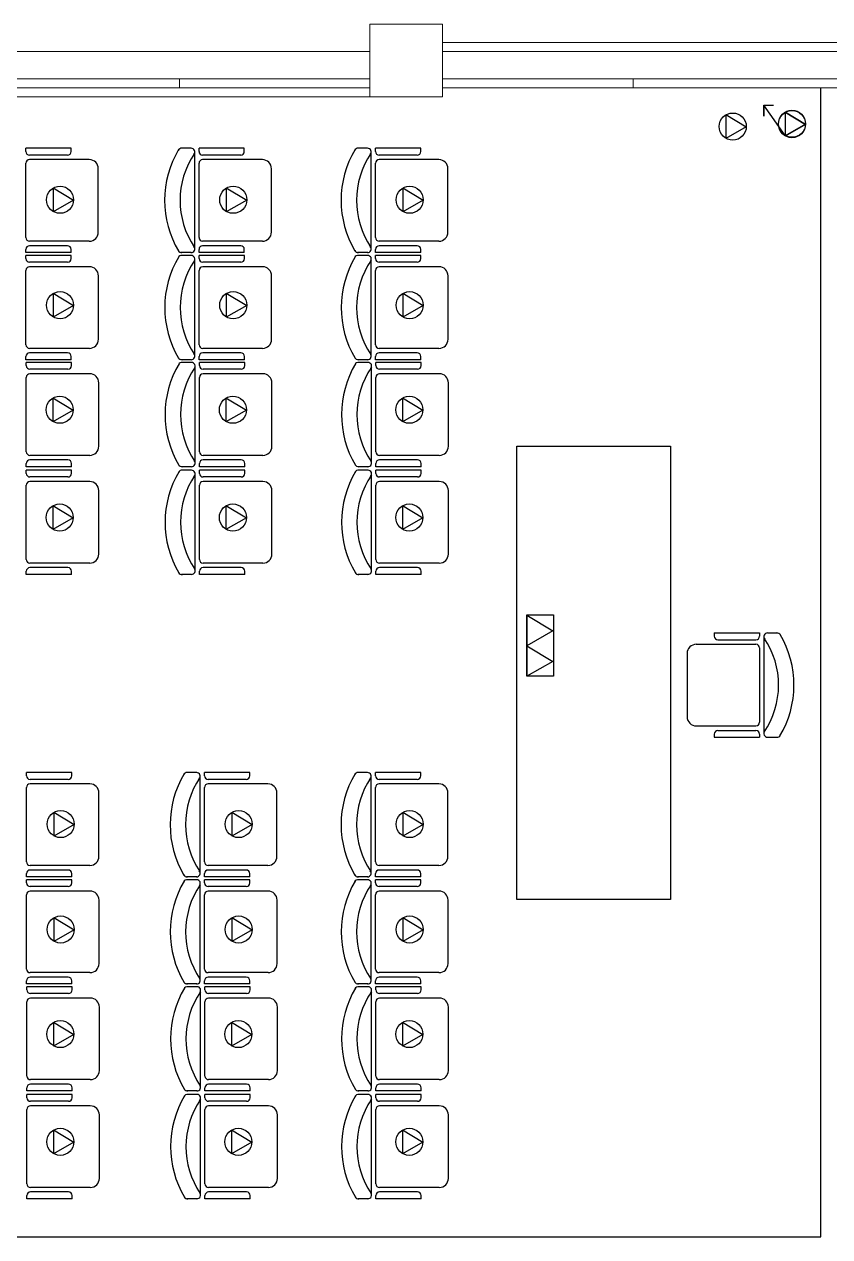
# Model space of a CAD drawing. Header units: millimetres. Extents: x 379 to 563, y 812 to 870.
# Drawn here: x 437.9 to 442.35, y 848.64 to 855.33 of the extents above; entities that cross this region are included whole.
import ezdxf

# ---------------------------------------------------------------- set-up
doc = ezdxf.new("R2010")
doc.units = ezdxf.units.MM
doc.layers.add('mobiliario', color=140, linetype='Continuous')
doc.layers.add('pontos', color=72, linetype='Continuous')

# ---------------------------------------------------------------- blocks, each defined once
blk = doc.blocks.new('A$C00A527F4')
for p, q in [((0.1378, 0.575), (0.0809, 0.575)), ((0.1572, 0.0172), (0.1572, 0.5588)), ((0.4311, 0.575), (0.1811, 0.575)), ((0.1811, 0.5575), (0.1811, 0.575)), ((0.4111, 0.5375), (0.2011, 0.5375)), ((0.4311, 0.5575), (0.4311, 0.575)), ((0.1811, 0.0825), (0.1811, 0.4925)), ((0.5311, 0.5125), (0.2011, 0.5125)), ((0.5811, 0.1125), (0.5811, 0.4625)), ((0.1811, 0), (0.1811, 0.0175)), ((0.5311, 0.0625), (0.2011, 0.0625)), ((0.4111, 0.0375), (0.2011, 0.0375)), ((0.4311, 0), (0.4311, 0.0175)), ((0.1381, 0), (0.0815, 0)), ((0.4311, 0), (0.1811, 0))]:
    blk.add_line(p, q)
for centre, radius, start, end in [((0.5394, 0.2875), 0.5479, 149.20718, 210.60825), ((0.0841, 0.5553), 0.02, 79.83926, 158.41948), ((0.5394, 0.2875), 0.463, 145.88951, 213.99142), ((0.1376, 0.555), 0.02, 315.79849, 90.6613), ((0.2011, 0.5575), 0.02, 180, 270), ((0.4111, 0.5575), 0.02, 270, 0), ((0.2011, 0.4925), 0.02, 90, 180), ((0.5311, 0.4625), 0.05, 0, 90), ((0.2011, 0.0825), 0.02, 180, 270), ((0.5311, 0.1125), 0.05, 270, 0), ((0.0843, 0.0198), 0.02, 206.56751, 277.91208), ((0.1374, 0.02), 0.02, 267.97068, 41.63789), ((0.2011, 0.0175), 0.02, 90, 180), ((0.4111, 0.0175), 0.02, 0, 90)]:
    blk.add_arc(centre, radius, start, end)

msp = doc.modelspace()

# ---------------------------------------------------------------- linework, layer by layer
for p, q in [((442.3002, 848.6404), (442.3002, 854.9782)), ((427.5002, 848.6404), (442.3002, 848.6404))]:
    msp.add_line(p, q)
at = {"color": 7, "lineweight": 0}
for points in [[(439.8124, 854.9281), (440.2132, 854.9281), (440.2132, 855.3289), (439.8124, 855.3289), (439.8124, 854.9281), (439.8124, 854.9281)], [(440.2132, 855.2287), (448.5673, 855.2287)], [(439.8124, 855.1786), (431.4583, 855.1786)], [(440.2132, 855.1786), (448.5673, 855.1786)], [(439.8124, 855.0283), (431.4583, 855.0283)], [(438.7603, 854.9782), (438.7603, 855.0283)], [(440.2132, 855.0283), (448.5673, 855.0283)], [(441.2653, 854.9782), (441.2653, 855.0283)], [(439.8124, 854.9782), (431.4583, 854.9782)], [(439.8124, 854.9281), (431.4583, 854.9281)], [(440.2132, 854.9782), (448.5673, 854.9782)]]:
    msp.add_lwpolyline(points, dxfattribs=at)
at = {"layer": 'mobiliario'}
for p, q in [((438.1629, 854.6446), (437.9129, 854.6446)), ((437.9129, 854.6271), (437.9129, 854.6446)), ((438.1429, 854.6071), (437.9329, 854.6071)), ((438.1629, 854.6271), (438.1629, 854.6446)), ((438.8253, 854.6446), (438.7684, 854.6446)), ((438.8447, 854.0868), (438.8447, 854.6284)), ((439.1186, 854.6446), (438.8686, 854.6446)), ((438.8686, 854.6271), (438.8686, 854.6446)), ((439.0986, 854.6071), (438.8886, 854.6071)), ((439.1186, 854.6271), (439.1186, 854.6446)), ((439.7993, 854.6446), (439.7424, 854.6446)), ((439.8187, 854.0868), (439.8187, 854.6284)), ((440.0926, 854.6446), (439.8426, 854.6446)), ((439.8426, 854.6271), (439.8426, 854.6446)), ((440.0726, 854.6071), (439.8626, 854.6071)), ((440.0926, 854.6271), (440.0926, 854.6446)), ((437.9129, 854.1521), (437.9129, 854.5621)), ((438.2629, 854.5821), (437.9329, 854.5821)), ((438.3129, 854.1821), (438.3129, 854.5321)), ((438.8686, 854.1521), (438.8686, 854.5621)), ((439.2186, 854.5821), (438.8886, 854.5821)), ((439.2686, 854.1821), (439.2686, 854.5321)), ((439.8426, 854.1521), (439.8426, 854.5621)), ((440.1926, 854.5821), (439.8626, 854.5821)), ((440.2426, 854.1821), (440.2426, 854.5321)), ((438.2629, 854.1321), (437.9329, 854.1321)), ((439.2186, 854.1321), (438.8886, 854.1321)), ((440.1926, 854.1321), (439.8626, 854.1321)), ((437.9129, 854.0696), (437.9129, 854.0871)), ((438.1629, 854.0696), (437.9129, 854.0696)), ((438.1635, 854.0535), (437.9135, 854.0535)), ((437.9135, 854.036), (437.9135, 854.0535)), ((438.1429, 854.1071), (437.9329, 854.1071)), ((438.1629, 854.0696), (438.1629, 854.0871)), ((438.1635, 854.036), (438.1635, 854.0535)), ((438.8256, 854.0696), (438.769, 854.0696)), ((438.8259, 854.0535), (438.769, 854.0535)), ((438.8686, 854.0696), (438.8686, 854.0871)), ((439.1186, 854.0696), (438.8686, 854.0696)), ((439.1192, 854.0535), (438.8692, 854.0535)), ((438.8692, 854.036), (438.8692, 854.0535)), ((439.0986, 854.1071), (438.8886, 854.1071)), ((439.1186, 854.0696), (439.1186, 854.0871)), ((439.1192, 854.036), (439.1192, 854.0535)), ((439.7996, 854.0696), (439.743, 854.0696)), ((439.7999, 854.0535), (439.743, 854.0535)), ((439.8426, 854.0696), (439.8426, 854.0871)), ((440.0926, 854.0696), (439.8426, 854.0696)), ((440.0932, 854.0535), (439.8432, 854.0535)), ((439.8432, 854.036), (439.8432, 854.0535)), ((440.0726, 854.1071), (439.8626, 854.1071)), ((440.0926, 854.0696), (440.0926, 854.0871)), ((440.0932, 854.036), (440.0932, 854.0535)), ((438.1435, 854.016), (437.9335, 854.016)), ((438.2635, 853.991), (437.9335, 853.991)), ((438.8453, 853.4958), (438.8453, 854.0374)), ((439.0992, 854.016), (438.8892, 854.016)), ((439.2192, 853.991), (438.8892, 853.991)), ((439.8193, 853.4958), (439.8193, 854.0374)), ((440.0732, 854.016), (439.8632, 854.016)), ((440.1932, 853.991), (439.8632, 853.991)), ((437.9135, 853.561), (437.9135, 853.971)), ((438.3135, 853.591), (438.3135, 853.941)), ((438.8692, 853.561), (438.8692, 853.971)), ((439.2692, 853.591), (439.2692, 853.941)), ((439.8432, 853.561), (439.8432, 853.971)), ((440.2432, 853.591), (440.2432, 853.941)), ((438.2635, 853.541), (437.9335, 853.541)), ((439.2192, 853.541), (438.8892, 853.541)), ((440.1932, 853.541), (439.8632, 853.541)), ((437.9135, 853.4785), (437.9135, 853.496)), ((438.1635, 853.4785), (437.9135, 853.4785)), ((438.1653, 853.4633), (437.9153, 853.4633)), ((437.9153, 853.4458), (437.9153, 853.4633)), ((438.1435, 853.516), (437.9335, 853.516)), ((438.1635, 853.4785), (438.1635, 853.496)), ((438.1653, 853.4458), (438.1653, 853.4633)), ((438.8262, 853.4785), (438.7696, 853.4785)), ((438.8277, 853.4633), (438.7708, 853.4633)), ((438.8692, 853.4785), (438.8692, 853.496)), ((439.1192, 853.4785), (438.8692, 853.4785)), ((439.121, 853.4633), (438.871, 853.4633)), ((438.871, 853.4458), (438.871, 853.4633)), ((439.0992, 853.516), (438.8892, 853.516)), ((439.1192, 853.4785), (439.1192, 853.496)), ((439.121, 853.4458), (439.121, 853.4633)), ((439.8002, 853.4785), (439.7436, 853.4785)), ((439.8017, 853.4633), (439.7448, 853.4633)), ((439.8432, 853.4785), (439.8432, 853.496)), ((440.0932, 853.4785), (439.8432, 853.4785)), ((440.095, 853.4633), (439.845, 853.4633)), ((439.845, 853.4458), (439.845, 853.4633)), ((440.0732, 853.516), (439.8632, 853.516)), ((440.0932, 853.4785), (440.0932, 853.496)), ((440.095, 853.4458), (440.095, 853.4633)), ((438.1453, 853.4258), (437.9353, 853.4258)), ((438.2653, 853.4008), (437.9353, 853.4008)), ((438.8471, 852.9055), (438.8471, 853.4471)), ((439.101, 853.4258), (438.891, 853.4258)), ((439.221, 853.4008), (438.891, 853.4008)), ((439.8211, 852.9055), (439.8211, 853.4471)), ((440.075, 853.4258), (439.865, 853.4258)), ((440.195, 853.4008), (439.865, 853.4008)), ((437.9153, 852.9708), (437.9153, 853.3808)), ((438.3153, 853.0008), (438.3153, 853.3508)), ((438.871, 852.9708), (438.871, 853.3808)), ((439.271, 853.0008), (439.271, 853.3508)), ((439.845, 852.9708), (439.845, 853.3808)), ((440.245, 853.0008), (440.245, 853.3508)), ((438.2653, 852.9508), (437.9353, 852.9508)), ((438.1453, 852.9258), (437.9353, 852.9258)), ((439.221, 852.9508), (438.891, 852.9508)), ((439.101, 852.9258), (438.891, 852.9258)), ((440.195, 852.9508), (439.865, 852.9508)), ((440.075, 852.9258), (439.865, 852.9258)), ((437.9153, 852.8883), (437.9153, 852.9058)), ((438.1653, 852.8883), (437.9153, 852.8883)), ((438.1653, 852.8689), (437.9153, 852.8689)), ((437.9153, 852.8514), (437.9153, 852.8689)), ((438.1653, 852.8883), (438.1653, 852.9058)), ((438.1653, 852.8514), (438.1653, 852.8689)), ((438.8277, 852.8689), (438.7708, 852.8689)), ((438.828, 852.8883), (438.7714, 852.8883)), ((438.8471, 852.3111), (438.8471, 852.8527)), ((438.871, 852.8883), (438.871, 852.9058)), ((439.121, 852.8883), (438.871, 852.8883)), ((439.121, 852.8689), (438.871, 852.8689)), ((438.871, 852.8514), (438.871, 852.8689)), ((439.121, 852.8883), (439.121, 852.9058)), ((439.121, 852.8514), (439.121, 852.8689)), ((439.8017, 852.8689), (439.7448, 852.8689)), ((439.802, 852.8883), (439.7454, 852.8883)), ((439.8211, 852.3111), (439.8211, 852.8527)), ((439.845, 852.8883), (439.845, 852.9058)), ((440.095, 852.8883), (439.845, 852.8883)), ((440.095, 852.8689), (439.845, 852.8689)), ((439.845, 852.8514), (439.845, 852.8689)), ((440.095, 852.8883), (440.095, 852.9058)), ((440.095, 852.8514), (440.095, 852.8689)), ((437.9153, 852.3764), (437.9153, 852.7864)), ((438.1453, 852.8314), (437.9353, 852.8314)), ((438.2653, 852.8064), (437.9353, 852.8064)), ((438.871, 852.3764), (438.871, 852.7864)), ((439.101, 852.8314), (438.891, 852.8314)), ((439.221, 852.8064), (438.891, 852.8064)), ((439.845, 852.3764), (439.845, 852.7864)), ((440.075, 852.8314), (439.865, 852.8314)), ((440.195, 852.8064), (439.865, 852.8064)), ((438.3153, 852.4064), (438.3153, 852.7564)), ((439.271, 852.4064), (439.271, 852.7564)), ((440.245, 852.4064), (440.245, 852.7564)), ((438.2653, 852.3564), (437.9353, 852.3564)), ((438.1453, 852.3314), (437.9353, 852.3314)), ((439.221, 852.3564), (438.891, 852.3564)), ((439.101, 852.3314), (438.891, 852.3314)), ((440.195, 852.3564), (439.865, 852.3564)), ((440.075, 852.3314), (439.865, 852.3314)), ((437.9153, 852.2939), (437.9153, 852.3114)), ((438.1653, 852.2939), (437.9153, 852.2939)), ((438.1653, 852.2939), (438.1653, 852.3114)), ((438.828, 852.2939), (438.7714, 852.2939)), ((438.871, 852.2939), (438.871, 852.3114)), ((439.121, 852.2939), (438.871, 852.2939)), ((439.121, 852.2939), (439.121, 852.3114)), ((439.802, 852.2939), (439.7454, 852.2939)), ((439.845, 852.2939), (439.845, 852.3114)), ((440.095, 852.2939), (439.845, 852.2939)), ((440.095, 852.2939), (440.095, 852.3114)), ((438.1661, 851.2008), (437.9161, 851.2008)), ((437.9161, 851.1833), (437.9161, 851.2008)), ((438.1661, 851.1833), (438.1661, 851.2008)), ((438.8557, 851.2008), (438.7988, 851.2008)), ((438.8751, 850.643), (438.8751, 851.1846)), ((439.149, 851.2008), (438.899, 851.2008)), ((438.899, 851.1833), (438.899, 851.2008)), ((439.149, 851.1833), (439.149, 851.2008)), ((439.7993, 851.2008), (439.7424, 851.2008)), ((439.8187, 850.643), (439.8187, 851.1846)), ((440.0926, 851.2008), (439.8426, 851.2008)), ((439.8426, 851.1833), (439.8426, 851.2008)), ((440.0926, 851.1833), (440.0926, 851.2008)), ((437.9161, 850.7083), (437.9161, 851.1183)), ((438.1461, 851.1633), (437.9361, 851.1633)), ((438.2661, 851.1383), (437.9361, 851.1383)), ((438.899, 850.7083), (438.899, 851.1183)), ((439.129, 851.1633), (438.919, 851.1633)), ((439.249, 851.1383), (438.919, 851.1383)), ((439.8426, 850.7083), (439.8426, 851.1183)), ((440.0726, 851.1633), (439.8626, 851.1633)), ((440.1926, 851.1383), (439.8626, 851.1383)), ((438.3161, 850.7383), (438.3161, 851.0883)), ((439.299, 850.7383), (439.299, 851.0883)), ((440.2426, 850.7383), (440.2426, 851.0883)), ((437.9161, 850.6258), (437.9161, 850.6433)), ((438.2661, 850.6883), (437.9361, 850.6883)), ((438.1461, 850.6633), (437.9361, 850.6633)), ((438.1661, 850.6258), (438.1661, 850.6433)), ((438.899, 850.6258), (438.899, 850.6433)), ((439.249, 850.6883), (438.919, 850.6883)), ((439.129, 850.6633), (438.919, 850.6633)), ((439.149, 850.6258), (439.149, 850.6433)), ((439.8426, 850.6258), (439.8426, 850.6433)), ((440.1926, 850.6883), (439.8626, 850.6883)), ((440.0726, 850.6633), (439.8626, 850.6633)), ((440.0926, 850.6258), (440.0926, 850.6433)), ((438.1661, 850.6258), (437.9161, 850.6258)), ((438.1667, 850.6097), (437.9167, 850.6097)), ((437.9167, 850.5922), (437.9167, 850.6097)), ((438.1667, 850.5922), (438.1667, 850.6097)), ((438.8563, 850.6097), (438.7993, 850.6097)), ((438.856, 850.6258), (438.7994, 850.6258)), ((438.8757, 850.0519), (438.8757, 850.5935)), ((439.149, 850.6258), (438.899, 850.6258)), ((439.1495, 850.6097), (438.8995, 850.6097)), ((438.8995, 850.5922), (438.8995, 850.6097)), ((439.1495, 850.5922), (439.1495, 850.6097)), ((439.7996, 850.6258), (439.743, 850.6258)), ((439.7999, 850.6097), (439.743, 850.6097)), ((439.8193, 850.0519), (439.8193, 850.5935)), ((440.0926, 850.6258), (439.8426, 850.6258)), ((440.0932, 850.6097), (439.8432, 850.6097)), ((439.8432, 850.5922), (439.8432, 850.6097)), ((440.0932, 850.5922), (440.0932, 850.6097)), ((437.9167, 850.1172), (437.9167, 850.5272)), ((438.1467, 850.5722), (437.9367, 850.5722)), ((438.2667, 850.5472), (437.9367, 850.5472)), ((438.8995, 850.1172), (438.8995, 850.5272)), ((439.1295, 850.5722), (438.9195, 850.5722)), ((439.2495, 850.5472), (438.9195, 850.5472)), ((439.8432, 850.1172), (439.8432, 850.5272)), ((440.0732, 850.5722), (439.8632, 850.5722)), ((440.1932, 850.5472), (439.8632, 850.5472)), ((438.3167, 850.1472), (438.3167, 850.4972)), ((439.2995, 850.1472), (439.2995, 850.4972)), ((440.2432, 850.1472), (440.2432, 850.4972)), ((437.9167, 850.0347), (437.9167, 850.0522)), ((438.2667, 850.0972), (437.9367, 850.0972)), ((438.1467, 850.0722), (437.9367, 850.0722)), ((438.1667, 850.0347), (438.1667, 850.0522)), ((438.8995, 850.0347), (438.8995, 850.0522)), ((439.2495, 850.0972), (438.9195, 850.0972)), ((439.1295, 850.0722), (438.9195, 850.0722)), ((439.1495, 850.0347), (439.1495, 850.0522)), ((439.8432, 850.0347), (439.8432, 850.0522)), ((440.1932, 850.0972), (439.8632, 850.0972)), ((440.0732, 850.0722), (439.8632, 850.0722)), ((440.0932, 850.0347), (440.0932, 850.0522)), ((438.1667, 850.0347), (437.9167, 850.0347)), ((438.1685, 850.0195), (437.9185, 850.0195)), ((437.9185, 850.002), (437.9185, 850.0195)), ((438.1485, 849.982), (437.9385, 849.982)), ((438.1685, 850.002), (438.1685, 850.0195)), ((438.8566, 850.0347), (438.8, 850.0347)), ((438.8581, 850.0195), (438.8012, 850.0195)), ((438.8775, 849.4617), (438.8775, 850.0033)), ((439.1495, 850.0347), (438.8995, 850.0347)), ((439.1514, 850.0195), (438.9014, 850.0195)), ((438.9014, 850.002), (438.9014, 850.0195)), ((439.1314, 849.982), (438.9214, 849.982)), ((439.1514, 850.002), (439.1514, 850.0195)), ((439.8002, 850.0347), (439.7436, 850.0347)), ((439.8017, 850.0195), (439.7448, 850.0195)), ((439.8211, 849.4617), (439.8211, 850.0033)), ((440.0932, 850.0347), (439.8432, 850.0347)), ((440.095, 850.0195), (439.845, 850.0195)), ((439.845, 850.002), (439.845, 850.0195)), ((440.075, 849.982), (439.865, 849.982)), ((440.095, 850.002), (440.095, 850.0195)), ((437.9185, 849.527), (437.9185, 849.937)), ((438.2685, 849.957), (437.9385, 849.957)), ((438.3185, 849.557), (438.3185, 849.907)), ((438.9014, 849.527), (438.9014, 849.937)), ((439.2514, 849.957), (438.9214, 849.957)), ((439.3014, 849.557), (439.3014, 849.907)), ((439.845, 849.527), (439.845, 849.937)), ((440.195, 849.957), (439.865, 849.957)), ((440.245, 849.557), (440.245, 849.907)), ((438.2685, 849.507), (437.9385, 849.507)), ((439.2514, 849.507), (438.9214, 849.507)), ((440.195, 849.507), (439.865, 849.507)), ((437.9185, 849.4445), (437.9185, 849.462)), ((438.1685, 849.4445), (437.9185, 849.4445)), ((438.1485, 849.482), (437.9385, 849.482)), ((438.1685, 849.4445), (438.1685, 849.462)), ((438.8584, 849.4445), (438.8018, 849.4445)), ((438.9014, 849.4445), (438.9014, 849.462)), ((439.1514, 849.4445), (438.9014, 849.4445)), ((439.1314, 849.482), (438.9214, 849.482)), ((439.1514, 849.4445), (439.1514, 849.462)), ((439.802, 849.4445), (439.7454, 849.4445)), ((439.845, 849.4445), (439.845, 849.462)), ((440.095, 849.4445), (439.845, 849.4445)), ((440.075, 849.482), (439.865, 849.482)), ((440.095, 849.4445), (440.095, 849.462)), ((438.1685, 849.425), (437.9185, 849.425)), ((437.9185, 849.4075), (437.9185, 849.425)), ((438.1485, 849.3875), (437.9385, 849.3875)), ((438.1685, 849.4075), (438.1685, 849.425)), ((438.8581, 849.425), (438.8012, 849.425)), ((438.8775, 848.8673), (438.8775, 849.4089)), ((439.1514, 849.425), (438.9014, 849.425)), ((438.9014, 849.4075), (438.9014, 849.425)), ((439.1314, 849.3875), (438.9214, 849.3875)), ((439.1514, 849.4075), (439.1514, 849.425)), ((439.8017, 849.425), (439.7448, 849.425)), ((439.8211, 848.8673), (439.8211, 849.4089)), ((440.095, 849.425), (439.845, 849.425)), ((439.845, 849.4075), (439.845, 849.425)), ((440.075, 849.3875), (439.865, 849.3875)), ((440.095, 849.4075), (440.095, 849.425)), ((437.9185, 848.9325), (437.9185, 849.3425)), ((438.2685, 849.3625), (437.9385, 849.3625)), ((438.3185, 848.9625), (438.3185, 849.3125)), ((438.9014, 848.9325), (438.9014, 849.3425)), ((439.2514, 849.3625), (438.9214, 849.3625)), ((439.3014, 848.9625), (439.3014, 849.3125)), ((439.845, 848.9325), (439.845, 849.3425)), ((440.195, 849.3625), (439.865, 849.3625)), ((440.245, 848.9625), (440.245, 849.3125)), ((438.2685, 848.9125), (437.9385, 848.9125)), ((439.2514, 848.9125), (438.9214, 848.9125)), ((440.195, 848.9125), (439.865, 848.9125)), ((437.9185, 848.85), (437.9185, 848.8675)), ((438.1685, 848.85), (437.9185, 848.85)), ((438.1485, 848.8875), (437.9385, 848.8875)), ((438.1685, 848.85), (438.1685, 848.8675)), ((438.8584, 848.85), (438.8018, 848.85)), ((438.9014, 848.85), (438.9014, 848.8675)), ((439.1514, 848.85), (438.9014, 848.85)), ((439.1314, 848.8875), (438.9214, 848.8875)), ((439.1514, 848.85), (439.1514, 848.8675)), ((439.802, 848.85), (439.7454, 848.85)), ((439.845, 848.85), (439.845, 848.8675)), ((440.095, 848.85), (439.845, 848.85)), ((440.075, 848.8875), (439.865, 848.8875)), ((440.095, 848.85), (440.095, 848.8675))]:
    msp.add_line(p, q, dxfattribs=at)
msp.add_lwpolyline([(440.6223, 853.0009), (441.4718, 853.0009), (441.4718, 850.5013), (440.6223, 850.5013)], close=True, dxfattribs=at)
for centre, radius, start, end in [((437.9329, 854.6271), 0.02, 180, 270), ((438.1429, 854.6271), 0.02, 270, 0), ((439.2269, 854.3571), 0.5479, 149.20718, 210.60825), ((438.7716, 854.6249), 0.02, 79.83926, 158.41948), ((439.2269, 854.3571), 0.463, 145.88951, 213.99142), ((438.8251, 854.6246), 0.02, 315.79849, 90.6613), ((438.8886, 854.6271), 0.02, 180, 270), ((439.0986, 854.6271), 0.02, 270, 0), ((440.2008, 854.3571), 0.5479, 149.20718, 210.60825), ((439.7456, 854.6249), 0.02, 79.83926, 158.41948), ((440.2008, 854.3571), 0.463, 145.88951, 213.99142), ((439.7991, 854.6246), 0.02, 315.79849, 90.6613), ((439.8626, 854.6271), 0.02, 180, 270), ((440.0726, 854.6271), 0.02, 270, 0), ((437.9329, 854.5621), 0.02, 90, 180), ((438.2629, 854.5321), 0.05, 0, 90), ((438.8886, 854.5621), 0.02, 90, 180), ((439.2186, 854.5321), 0.05, 0, 90), ((439.8626, 854.5621), 0.02, 90, 180), ((440.1926, 854.5321), 0.05, 0, 90), ((437.9329, 854.1521), 0.02, 180, 270), ((438.2629, 854.1821), 0.05, 270, 0), ((438.8886, 854.1521), 0.02, 180, 270), ((439.2186, 854.1821), 0.05, 270, 0), ((439.8626, 854.1521), 0.02, 180, 270), ((440.1926, 854.1821), 0.05, 270, 0), ((437.9329, 854.0871), 0.02, 90, 180), ((438.1429, 854.0871), 0.02, 0, 90), ((438.7722, 854.0339), 0.02, 79.83926, 158.41948), ((438.7718, 854.0894), 0.02, 206.56751, 277.91208), ((438.8249, 854.0896), 0.02, 267.97068, 41.63789), ((438.8257, 854.0335), 0.02, 315.79849, 90.6613), ((438.8886, 854.0871), 0.02, 90, 180), ((439.0986, 854.0871), 0.02, 0, 90), ((439.7462, 854.0339), 0.02, 79.83926, 158.41948), ((439.7458, 854.0894), 0.02, 206.56751, 277.91208), ((439.7989, 854.0896), 0.02, 267.97068, 41.63789), ((439.7996, 854.0335), 0.02, 315.79849, 90.6613), ((439.8626, 854.0871), 0.02, 90, 180), ((440.0726, 854.0871), 0.02, 0, 90), ((437.9335, 854.036), 0.02, 180, 270), ((437.9335, 853.971), 0.02, 90, 180), ((438.1435, 854.036), 0.02, 270, 0), ((438.2635, 853.941), 0.05, 0, 90), ((439.2274, 853.766), 0.5479, 149.20718, 210.60825), ((439.2274, 853.766), 0.463, 145.88951, 213.99142), ((438.8892, 854.036), 0.02, 180, 270), ((438.8892, 853.971), 0.02, 90, 180), ((439.0992, 854.036), 0.02, 270, 0), ((439.2192, 853.941), 0.05, 0, 90), ((440.2014, 853.766), 0.5479, 149.20718, 210.60825), ((440.2014, 853.766), 0.463, 145.88951, 213.99142), ((439.8632, 854.036), 0.02, 180, 270), ((439.8632, 853.971), 0.02, 90, 180), ((440.0732, 854.036), 0.02, 270, 0), ((440.1932, 853.941), 0.05, 0, 90), ((438.2635, 853.591), 0.05, 270, 0), ((439.2192, 853.591), 0.05, 270, 0), ((440.1932, 853.591), 0.05, 270, 0), ((437.9335, 853.561), 0.02, 180, 270), ((438.8892, 853.561), 0.02, 180, 270), ((439.8632, 853.561), 0.02, 180, 270), ((437.9335, 853.496), 0.02, 90, 180), ((438.1435, 853.496), 0.02, 0, 90), ((439.2292, 853.1758), 0.5479, 149.20718, 210.60825), ((438.7724, 853.4984), 0.02, 206.56751, 277.91208), ((438.774, 853.4436), 0.02, 79.83926, 158.41948), ((438.8255, 853.4985), 0.02, 267.97068, 41.63789), ((438.8275, 853.4433), 0.02, 315.79849, 90.6613), ((438.8892, 853.496), 0.02, 90, 180), ((439.0992, 853.496), 0.02, 0, 90), ((440.2032, 853.1758), 0.5479, 149.20718, 210.60825), ((439.7463, 853.4984), 0.02, 206.56751, 277.91208), ((439.748, 853.4436), 0.02, 79.83926, 158.41948), ((439.7995, 853.4985), 0.02, 267.97068, 41.63789), ((439.8015, 853.4433), 0.02, 315.79849, 90.6613), ((439.8632, 853.496), 0.02, 90, 180), ((440.0732, 853.496), 0.02, 0, 90), ((437.9353, 853.4458), 0.02, 180, 270), ((437.9353, 853.3808), 0.02, 90, 180), ((438.1453, 853.4458), 0.02, 270, 0), ((438.2653, 853.3508), 0.05, 0, 90), ((439.2292, 853.1758), 0.463, 145.88951, 213.99142), ((438.891, 853.4458), 0.02, 180, 270), ((438.891, 853.3808), 0.02, 90, 180), ((439.101, 853.4458), 0.02, 270, 0), ((439.221, 853.3508), 0.05, 0, 90), ((440.2032, 853.1758), 0.463, 145.88951, 213.99142), ((439.865, 853.4458), 0.02, 180, 270), ((439.865, 853.3808), 0.02, 90, 180), ((440.075, 853.4458), 0.02, 270, 0), ((440.195, 853.3508), 0.05, 0, 90), ((438.2653, 853.0008), 0.05, 270, 0), ((439.221, 853.0008), 0.05, 270, 0), ((440.195, 853.0008), 0.05, 270, 0), ((437.9353, 852.9708), 0.02, 180, 270), ((437.9353, 852.9058), 0.02, 90, 180), ((438.1453, 852.9058), 0.02, 0, 90), ((438.8273, 852.9083), 0.02, 267.97068, 41.63789), ((438.891, 852.9708), 0.02, 180, 270), ((438.891, 852.9058), 0.02, 90, 180), ((439.101, 852.9058), 0.02, 0, 90), ((439.8013, 852.9083), 0.02, 267.97068, 41.63789), ((439.865, 852.9708), 0.02, 180, 270), ((439.865, 852.9058), 0.02, 90, 180), ((440.075, 852.9058), 0.02, 0, 90), ((437.9353, 852.8514), 0.02, 180, 270), ((438.1453, 852.8514), 0.02, 270, 0), ((439.2292, 852.5814), 0.5479, 149.20718, 210.60825), ((438.774, 852.8492), 0.02, 79.83926, 158.41948), ((438.7742, 852.9081), 0.02, 206.56751, 277.91208), ((438.8275, 852.8489), 0.02, 315.79849, 90.6613), ((438.891, 852.8514), 0.02, 180, 270), ((439.101, 852.8514), 0.02, 270, 0), ((440.2032, 852.5814), 0.5479, 149.20718, 210.60825), ((439.748, 852.8492), 0.02, 79.83926, 158.41948), ((439.7481, 852.9081), 0.02, 206.56751, 277.91208), ((439.8015, 852.8489), 0.02, 315.79849, 90.6613), ((439.865, 852.8514), 0.02, 180, 270), ((440.075, 852.8514), 0.02, 270, 0), ((437.9353, 852.7864), 0.02, 90, 180), ((438.2653, 852.7564), 0.05, 0, 90), ((439.2292, 852.5814), 0.463, 145.88951, 213.99142), ((438.891, 852.7864), 0.02, 90, 180), ((439.221, 852.7564), 0.05, 0, 90), ((440.2032, 852.5814), 0.463, 145.88951, 213.99142), ((439.865, 852.7864), 0.02, 90, 180), ((440.195, 852.7564), 0.05, 0, 90), ((438.2653, 852.4064), 0.05, 270, 0), ((439.221, 852.4064), 0.05, 270, 0), ((440.195, 852.4064), 0.05, 270, 0), ((437.9353, 852.3764), 0.02, 180, 270), ((437.9353, 852.3114), 0.02, 90, 180), ((438.1453, 852.3114), 0.02, 0, 90), ((438.8273, 852.3139), 0.02, 267.97068, 41.63789), ((438.891, 852.3764), 0.02, 180, 270), ((438.891, 852.3114), 0.02, 90, 180), ((439.101, 852.3114), 0.02, 0, 90), ((439.8013, 852.3139), 0.02, 267.97068, 41.63789), ((439.865, 852.3764), 0.02, 180, 270), ((439.865, 852.3114), 0.02, 90, 180), ((440.075, 852.3114), 0.02, 0, 90), ((438.7742, 852.3137), 0.02, 206.56751, 277.91208), ((439.7481, 852.3137), 0.02, 206.56751, 277.91208), ((437.9361, 851.1833), 0.02, 180, 270), ((438.1461, 851.1833), 0.02, 270, 0), ((439.2572, 850.9133), 0.5479, 149.20718, 210.60825), ((438.802, 851.1811), 0.02, 79.83926, 158.41948), ((438.8555, 851.1808), 0.02, 315.79849, 90.6613), ((438.919, 851.1833), 0.02, 180, 270), ((439.129, 851.1833), 0.02, 270, 0), ((440.2008, 850.9133), 0.5479, 149.20718, 210.60825), ((439.7456, 851.1811), 0.02, 79.83926, 158.41948), ((439.7991, 851.1808), 0.02, 315.79849, 90.6613), ((439.8626, 851.1833), 0.02, 180, 270), ((440.0726, 851.1833), 0.02, 270, 0), ((437.9361, 851.1183), 0.02, 90, 180), ((438.2661, 851.0883), 0.05, 0, 90), ((439.2572, 850.9133), 0.463, 145.88951, 213.99142), ((438.919, 851.1183), 0.02, 90, 180), ((439.249, 851.0883), 0.05, 0, 90), ((440.2008, 850.9133), 0.463, 145.88951, 213.99142), ((439.8626, 851.1183), 0.02, 90, 180), ((440.1926, 851.0883), 0.05, 0, 90), ((437.9361, 850.7083), 0.02, 180, 270), ((438.2661, 850.7383), 0.05, 270, 0), ((438.919, 850.7083), 0.02, 180, 270), ((439.249, 850.7383), 0.05, 270, 0), ((439.8626, 850.7083), 0.02, 180, 270), ((440.1926, 850.7383), 0.05, 270, 0), ((437.9361, 850.6433), 0.02, 90, 180), ((438.1461, 850.6433), 0.02, 0, 90), ((438.8553, 850.6457), 0.02, 267.97068, 41.63789), ((438.919, 850.6433), 0.02, 90, 180), ((439.129, 850.6433), 0.02, 0, 90), ((439.7989, 850.6457), 0.02, 267.97068, 41.63789), ((439.8626, 850.6433), 0.02, 90, 180), ((440.0726, 850.6433), 0.02, 0, 90), ((437.9367, 850.5922), 0.02, 180, 270), ((438.1467, 850.5922), 0.02, 270, 0), ((439.2578, 850.3222), 0.5479, 149.20718, 210.60825), ((438.8026, 850.59), 0.02, 79.83926, 158.41948), ((438.8021, 850.6456), 0.02, 206.56751, 277.91208), ((439.2578, 850.3222), 0.463, 145.88951, 213.99142), ((438.856, 850.5897), 0.02, 315.79849, 90.6613), ((438.9195, 850.5922), 0.02, 180, 270), ((439.1295, 850.5922), 0.02, 270, 0), ((440.2014, 850.3222), 0.5479, 149.20718, 210.60825), ((439.7462, 850.59), 0.02, 79.83926, 158.41948), ((439.7458, 850.6456), 0.02, 206.56751, 277.91208), ((440.2014, 850.3222), 0.463, 145.88951, 213.99142), ((439.7996, 850.5897), 0.02, 315.79849, 90.6613), ((439.8632, 850.5922), 0.02, 180, 270), ((440.0732, 850.5922), 0.02, 270, 0), ((437.9367, 850.5272), 0.02, 90, 180), ((438.2667, 850.4972), 0.05, 0, 90), ((438.9195, 850.5272), 0.02, 90, 180), ((439.2495, 850.4972), 0.05, 0, 90), ((439.8632, 850.5272), 0.02, 90, 180), ((440.1932, 850.4972), 0.05, 0, 90), ((437.9367, 850.1172), 0.02, 180, 270), ((438.2667, 850.1472), 0.05, 270, 0), ((438.9195, 850.1172), 0.02, 180, 270), ((439.2495, 850.1472), 0.05, 270, 0), ((439.8632, 850.1172), 0.02, 180, 270), ((440.1932, 850.1472), 0.05, 270, 0), ((437.9367, 850.0522), 0.02, 90, 180), ((438.1467, 850.0522), 0.02, 0, 90), ((438.8027, 850.0545), 0.02, 206.56751, 277.91208), ((438.8559, 850.0547), 0.02, 267.97068, 41.63789), ((438.9195, 850.0522), 0.02, 90, 180), ((439.1295, 850.0522), 0.02, 0, 90), ((439.7463, 850.0545), 0.02, 206.56751, 277.91208), ((439.7995, 850.0547), 0.02, 267.97068, 41.63789), ((439.8632, 850.0522), 0.02, 90, 180), ((440.0732, 850.0522), 0.02, 0, 90), ((437.9385, 850.002), 0.02, 180, 270), ((438.1485, 850.002), 0.02, 270, 0), ((439.2596, 849.732), 0.5479, 149.20718, 210.60825), ((438.8044, 849.9998), 0.02, 79.83926, 158.41948), ((439.2596, 849.732), 0.463, 145.88951, 213.99142), ((438.8578, 849.9995), 0.02, 315.79849, 90.6613), ((438.9214, 850.002), 0.02, 180, 270), ((439.1314, 850.002), 0.02, 270, 0), ((440.2032, 849.732), 0.5479, 149.20718, 210.60825), ((439.748, 849.9998), 0.02, 79.83926, 158.41948), ((440.2032, 849.732), 0.463, 145.88951, 213.99142), ((439.8015, 849.9995), 0.02, 315.79849, 90.6613), ((439.865, 850.002), 0.02, 180, 270), ((440.075, 850.002), 0.02, 270, 0), ((437.9385, 849.937), 0.02, 90, 180), ((438.2685, 849.907), 0.05, 0, 90), ((438.9214, 849.937), 0.02, 90, 180), ((439.2514, 849.907), 0.05, 0, 90), ((439.865, 849.937), 0.02, 90, 180), ((440.195, 849.907), 0.05, 0, 90), ((437.9385, 849.527), 0.02, 180, 270), ((438.2685, 849.557), 0.05, 270, 0), ((438.9214, 849.527), 0.02, 180, 270), ((439.2514, 849.557), 0.05, 270, 0), ((439.865, 849.527), 0.02, 180, 270), ((440.195, 849.557), 0.05, 270, 0), ((437.9385, 849.462), 0.02, 90, 180), ((438.1485, 849.462), 0.02, 0, 90), ((438.8045, 849.4643), 0.02, 206.56751, 277.91208), ((438.8577, 849.4644), 0.02, 267.97068, 41.63789), ((438.9214, 849.462), 0.02, 90, 180), ((439.1314, 849.462), 0.02, 0, 90), ((439.7481, 849.4643), 0.02, 206.56751, 277.91208), ((439.8013, 849.4644), 0.02, 267.97068, 41.63789), ((439.865, 849.462), 0.02, 90, 180), ((440.075, 849.462), 0.02, 0, 90), ((437.9385, 849.4075), 0.02, 180, 270), ((438.1485, 849.4075), 0.02, 270, 0), ((439.2596, 849.1375), 0.5479, 149.20718, 210.60825), ((438.8044, 849.4054), 0.02, 79.83926, 158.41948), ((439.2596, 849.1375), 0.463, 145.88951, 213.99142), ((438.8578, 849.405), 0.02, 315.79849, 90.6613), ((438.9214, 849.4075), 0.02, 180, 270), ((439.1314, 849.4075), 0.02, 270, 0), ((440.2032, 849.1375), 0.5479, 149.20718, 210.60825), ((439.748, 849.4054), 0.02, 79.83926, 158.41948), ((440.2032, 849.1375), 0.463, 145.88951, 213.99142), ((439.8015, 849.405), 0.02, 315.79849, 90.6613), ((439.865, 849.4075), 0.02, 180, 270), ((440.075, 849.4075), 0.02, 270, 0), ((437.9385, 849.3425), 0.02, 90, 180), ((438.2685, 849.3125), 0.05, 0, 90), ((438.9214, 849.3425), 0.02, 90, 180), ((439.2514, 849.3125), 0.05, 0, 90), ((439.865, 849.3425), 0.02, 90, 180), ((440.195, 849.3125), 0.05, 0, 90), ((437.9385, 848.9325), 0.02, 180, 270), ((438.2685, 848.9625), 0.05, 270, 0), ((438.9214, 848.9325), 0.02, 180, 270), ((439.2514, 848.9625), 0.05, 270, 0), ((439.865, 848.9325), 0.02, 180, 270), ((440.195, 848.9625), 0.05, 270, 0), ((437.9385, 848.8675), 0.02, 90, 180), ((438.1485, 848.8675), 0.02, 0, 90), ((438.8045, 848.8699), 0.02, 206.56751, 277.91208), ((438.8577, 848.87), 0.02, 267.97068, 41.63789), ((438.9214, 848.8675), 0.02, 90, 180), ((439.1314, 848.8675), 0.02, 0, 90), ((439.7481, 848.8699), 0.02, 206.56751, 277.91208), ((439.8013, 848.87), 0.02, 267.97068, 41.63789), ((439.865, 848.8675), 0.02, 90, 180), ((440.075, 848.8675), 0.02, 0, 90)]:
    msp.add_arc(centre, radius, start, end, dxfattribs=at)
at = {"layer": 'pontos'}
for p, q in [((442.1035, 854.7156), (441.9871, 854.882)), ((441.9871, 854.882), (441.9871, 854.8211)), ((441.9871, 854.8211), (441.9871, 854.882)), ((441.9871, 854.882), (442.0404, 854.882)), ((441.7767, 854.8302), (441.7767, 854.6982)), ((441.7767, 854.8302), (441.8894, 854.7623)), ((442.1035, 854.8455), (442.1035, 854.7136)), ((442.1035, 854.8455), (442.2162, 854.7776)), ((442.1035, 854.8435), (442.1035, 854.7115)), ((442.1035, 854.8435), (442.2162, 854.7756)), ((441.8894, 854.7623), (441.7767, 854.6982)), ((442.2162, 854.7776), (442.1035, 854.7136)), ((442.2162, 854.7756), (442.1035, 854.7115)), ((438.0636, 854.4262), (438.0636, 854.2942)), ((438.0636, 854.4262), (438.1764, 854.3583)), ((439.0194, 854.4262), (439.0194, 854.2942)), ((439.0194, 854.4262), (439.1321, 854.3583)), ((439.9934, 854.4262), (439.9934, 854.2942)), ((439.9934, 854.4262), (440.1061, 854.3583)), ((438.1764, 854.3583), (438.0636, 854.2942)), ((439.1321, 854.3583), (439.0194, 854.2942)), ((440.1061, 854.3583), (439.9934, 854.2942)), ((438.0636, 853.8447), (438.0636, 853.7127)), ((438.0636, 853.8447), (438.1764, 853.7768)), ((439.0194, 853.8447), (439.0194, 853.7127)), ((439.0194, 853.8447), (439.1321, 853.7768)), ((439.9934, 853.8447), (439.9934, 853.7127)), ((439.9934, 853.8447), (440.1061, 853.7768)), ((438.1764, 853.7768), (438.0636, 853.7127)), ((439.1321, 853.7768), (439.0194, 853.7127)), ((440.1061, 853.7768), (439.9934, 853.7127)), ((438.0619, 853.2678), (438.0619, 853.1358)), ((438.0619, 853.2678), (438.1746, 853.1999)), ((439.0176, 853.2678), (439.0176, 853.1358)), ((439.0176, 853.2678), (439.1304, 853.1999)), ((439.9916, 853.2678), (439.9916, 853.1358)), ((439.9916, 853.2678), (440.1043, 853.1999)), ((438.1746, 853.1999), (438.0619, 853.1358)), ((439.1304, 853.1999), (439.0176, 853.1358)), ((440.1043, 853.1999), (439.9916, 853.1358)), ((438.0619, 852.6734), (438.0619, 852.5414)), ((438.0619, 852.6734), (438.1746, 852.6055)), ((439.0176, 852.6734), (439.0176, 852.5414)), ((439.0176, 852.6734), (439.1304, 852.6055)), ((439.9916, 852.6734), (439.9916, 852.5414)), ((439.9916, 852.6734), (440.1043, 852.6055)), ((438.1746, 852.6055), (438.0619, 852.5414)), ((439.1304, 852.6055), (439.0176, 852.5414)), ((440.1043, 852.6055), (439.9916, 852.5414)), ((440.6773, 852.0688), (440.6773, 851.9006)), ((440.6773, 852.0688), (440.821, 851.9823)), ((440.821, 851.9823), (440.6773, 851.9006)), ((440.6773, 851.9001), (440.6773, 851.7319)), ((440.6773, 851.9001), (440.821, 851.8136)), ((440.821, 851.8136), (440.6773, 851.7319)), ((438.0669, 850.9823), (438.0669, 850.8503)), ((438.0669, 850.9823), (438.1796, 850.9144)), ((439.0497, 850.9823), (439.0497, 850.8503)), ((439.0497, 850.9823), (439.1625, 850.9144)), ((439.9934, 850.9823), (439.9934, 850.8503)), ((439.9934, 850.9823), (440.1061, 850.9144)), ((438.1796, 850.9144), (438.0669, 850.8503)), ((439.1625, 850.9144), (439.0497, 850.8503)), ((440.1061, 850.9144), (439.9934, 850.8503)), ((438.0669, 850.4008), (438.0669, 850.2689)), ((438.0669, 850.4008), (438.1796, 850.3329)), ((439.0497, 850.4008), (439.0497, 850.2689)), ((439.0497, 850.4008), (439.1625, 850.3329)), ((439.9934, 850.4008), (439.9934, 850.2689)), ((439.9934, 850.4008), (440.1061, 850.3329)), ((438.1796, 850.3329), (438.0669, 850.2689)), ((439.1625, 850.3329), (439.0497, 850.2689)), ((440.1061, 850.3329), (439.9934, 850.2689)), ((438.0651, 849.8239), (438.0651, 849.692)), ((438.0651, 849.8239), (438.1778, 849.756)), ((439.048, 849.8239), (439.048, 849.692)), ((439.048, 849.8239), (439.1607, 849.756)), ((439.9916, 849.8239), (439.9916, 849.692)), ((439.9916, 849.8239), (440.1043, 849.756)), ((438.1778, 849.756), (438.0651, 849.692)), ((439.1607, 849.756), (439.048, 849.692)), ((440.1043, 849.756), (439.9916, 849.692)), ((438.0651, 849.2295), (438.0651, 849.0975)), ((438.0651, 849.2295), (438.1778, 849.1616)), ((439.048, 849.2295), (439.048, 849.0975)), ((439.048, 849.2295), (439.1607, 849.1616)), ((439.9916, 849.2295), (439.9916, 849.0975)), ((439.9916, 849.2295), (440.1043, 849.1616)), ((438.1778, 849.1616), (438.0651, 849.0975)), ((439.1607, 849.1616), (439.048, 849.0975)), ((440.1043, 849.1616), (439.9916, 849.0975))]:
    msp.add_line(p, q, dxfattribs=at)
msp.add_lwpolyline([(440.8259, 852.0702), (440.8259, 851.7319), (440.6773, 851.7319), (440.6773, 852.0702)], close=True, dxfattribs=at)
for centre in [(442.1416, 854.7799), (441.8148, 854.7646), (442.1416, 854.7779), (438.1017, 854.3606), (439.0575, 854.3606), (440.0314, 854.3606), (438.1017, 853.7791), (439.0575, 853.7791), (440.0314, 853.7791), (438.0999, 853.2022), (439.0557, 853.2022), (440.0297, 853.2022), (438.0999, 852.6078), (439.0557, 852.6078), (440.0297, 852.6078), (438.1049, 850.9167), (439.0878, 850.9167), (440.0314, 850.9167), (438.1049, 850.3352), (439.0878, 850.3352), (440.0314, 850.3352), (438.1032, 849.7583), (439.086, 849.7583), (440.0297, 849.7583), (438.1032, 849.1639), (439.086, 849.1639), (440.0297, 849.1639)]:
    msp.add_circle(centre, 0.0747, dxfattribs=at)

# ---------------------------------------------------------------- block references
at = {"layer": 'mobiliario', "rotation": 180}
msp.add_blockref('A$C00A527F4', (442.1441, 851.9709), dxfattribs=at)

doc.saveas('drawing.dxf')
